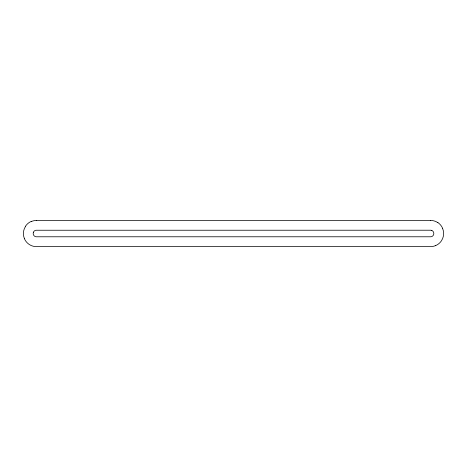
<?xml version="1.0" encoding="UTF-8"?>
<svg xmlns="http://www.w3.org/2000/svg" width="467" height="467" viewBox="0 0 467 467"><rect width="100%" height="100%" fill="white"/><g stroke="black" fill="none" stroke-linecap="round" stroke-linejoin="round"><path stroke-width="0.7" d="M36.484 220.366L430.516 220.366M33.466 232.239A3.269 3.269 0 0 0 33.77 235.345A3.292 3.292 0 0 0 35.206 236.524A3.269 3.269 0 0 0 36.484 236.781L430.516 236.781A3.269 3.269 0 0 0 432.36 236.214A3.292 3.292 0 0 0 433.539 234.778A3.269 3.269 0 0 0 433.236 231.673A3.292 3.292 0 0 0 431.794 230.465M33.461 232.21A3.292 3.292 0 0 1 34.651 230.762A3.269 3.269 0 0 1 36.484 230.243L430.516 230.219A3.269 3.269 0 0 1 431.8 230.494M442.617 228.433A13.076 13.076 0 0 1 441.408 240.844A13.175 13.175 0 0 1 435.629 245.601M435.664 245.566A13.076 13.076 0 0 1 430.551 246.599L36.484 246.634A13.076 13.076 0 0 1 29.141 244.393A13.175 13.175 0 0 1 24.383 238.614M430.551 220.442A13.076 13.076 0 0 1 437.894 222.683M437.859 222.555A13.175 13.175 0 0 1 442.617 228.334M24.418 238.649A13.076 13.076 0 0 1 25.627 226.232M31.371 221.51A13.076 13.076 0 0 1 36.484 220.477M25.592 226.104A13.175 13.175 0 0 1 31.371 221.34"/></g></svg>
